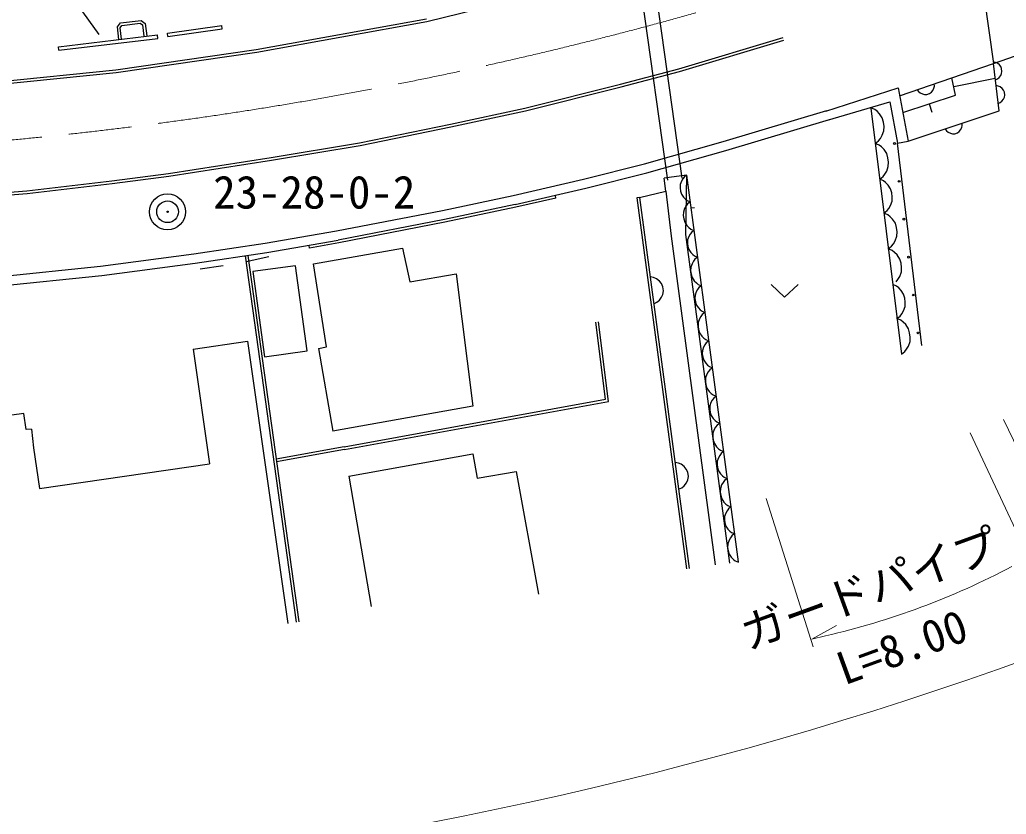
# Model space of a CAD drawing. Units: millimetres, scale not verified. Extents: x 40000 to 680000, y 20000 to 380000.
# Drawn here: x 195600 to 250370, y 242416 to 286560 of the extents above; entities that cross this region are included whole.
import ezdxf
from ezdxf.enums import TextEntityAlignment as Align

# ---------------------------------------------------------------- set-up
doc = ezdxf.new("R2010")
doc.units = ezdxf.units.MM
doc.header["$LTSCALE"] = 1000
doc.linetypes.add('CHAIN', pattern=[18.5, 12, -1.5, 3.5, -1.5])
for name, color, linetype, lineweight in [('M-BGD', 7, 'Continuous', 25), ('M-BMK', 2, 'CHAIN', 13), ('M-BMK-SRVR', 3, 'Continuous', 25), ('M-STR-HTXT', 7, 'Continuous', 13), ('M-STR-STR1', 1, 'Continuous', 25), ('M-STR-STRC', 7, 'Continuous', 25)]:
    doc.layers.add(name, color=color, linetype=linetype, lineweight=lineweight)
doc.styles.add('ＭＳ ゴシック', font='')
doc.styles.get('ＭＳ ゴシック').set_extended_font_data('MS Gothic')

msp = doc.modelspace()

# ---------------------------------------------------------------- linework, layer by layer
at = {"layer": 'M-BGD'}
for p, q in [((232377, 277753), (229153, 300789)), ((231585, 277642), (228367, 300635)), ((230810, 289542), (218209, 286451)), ((201196, 286381), (202337, 286524)), ((202337, 286524), (202561, 286351)), ((218177, 286597), (208730, 284881)), ((218209, 286451), (208755, 284733)), ((201023, 286157), (201196, 286381)), ((201110, 285463), (201023, 286157)), ((201179, 286114), (201277, 286240)), ((201259, 285482), (201179, 286114)), ((201277, 286240), (202294, 286368)), ((202294, 286368), (202420, 286270)), ((202420, 286270), (202499, 285638)), ((202561, 286351), (202648, 285656)), ((232187, 283836), (237975, 285567)), ((232227, 283692), (238018, 285424)), ((208730, 284881), (200929, 283760)), ((208755, 284733), (200948, 283611)), ((200929, 283760), (192772, 282930)), ((228952, 282979), (232187, 283836)), ((244450, 282337), (249657, 284122)), ((249769, 284190), (249646, 284215)), ((249974, 281493), (249657, 284122)), ((249876, 284142), (249769, 284190)), ((249987, 284055), (249876, 284142)), ((250059, 283962), (249987, 284055)), ((250113, 283848), (250059, 283962)), ((250132, 283689), (250113, 283848)), ((200948, 283611), (192784, 282781)), ((228989, 282834), (232227, 283692)), ((247549, 282366), (247353, 283332)), ((247451, 282849), (249754, 283315)), ((249765, 283222), (249880, 283276)), ((249880, 283276), (249972, 283348)), ((249972, 283348), (250059, 283459)), ((250059, 283459), (250107, 283565)), ((250107, 283565), (250132, 283689)), ((223640, 281650), (228952, 282979)), ((223675, 281504), (228989, 282834)), ((240353, 281472), (244366, 282776)), ((244366, 282776), (244929, 279807)), ((245428, 282673), (245505, 282572)), ((246214, 282540), (246289, 282629)), ((246289, 282629), (246351, 282756)), ((246351, 282756), (246376, 282871)), ((246376, 282871), (246374, 282997)), ((249928, 282875), (249804, 282900)), ((250034, 282827), (249928, 282875)), ((250146, 282740), (250034, 282827)), ((250217, 282648), (250146, 282740)), ((250271, 282534), (250217, 282648)), ((244626, 281408), (247549, 282366)), ((245505, 282572), (245594, 282497)), ((245594, 282497), (245721, 282435)), ((245721, 282435), (245835, 282411)), ((245835, 282411), (245962, 282412)), ((245962, 282412), (246113, 282464)), ((246113, 282464), (246214, 282540)), ((250130, 282033), (250217, 282144)), ((250217, 282144), (250265, 282251)), ((250265, 282251), (250290, 282375)), ((250290, 282375), (250271, 282534)), ((219507, 280751), (223640, 281650)), ((234648, 279786), (240406, 281520)), ((240436, 280973), (243904, 281991)), ((243064, 281578), (242851, 281672)), ((242854, 281644), (244548, 267977)), ((243198, 281473), (243064, 281578)), ((243904, 281991), (244340, 279695)), ((246087, 281887), (246237, 281429)), ((249924, 281908), (250038, 281962)), ((250038, 281962), (250130, 282033)), ((219538, 280604), (223675, 281504)), ((234793, 279286), (240556, 281023)), ((243336, 281329), (243198, 281473)), ((243485, 281106), (243336, 281329)), ((243554, 280873), (243485, 281106)), ((244929, 279807), (249974, 281493)), ((214472, 279721), (219507, 280751)), ((214499, 279573), (219538, 280604)), ((243584, 280635), (243554, 280873)), ((243574, 280391), (243584, 280635)), ((246977, 280491), (247053, 280390)), ((247762, 280353), (247837, 280441)), ((247837, 280441), (247901, 280568)), ((247901, 280568), (247926, 280682)), ((247926, 280682), (247926, 280808)), ((243280, 279831), (243385, 279965)), ((243385, 279965), (243484, 280138)), ((243484, 280138), (243574, 280391)), ((247053, 280390), (247142, 280314)), ((247142, 280314), (247268, 280251)), ((247268, 280251), (247382, 280226)), ((247382, 280226), (247509, 280226)), ((247509, 280226), (247661, 280277)), ((247661, 280277), (247762, 280353)), ((209551, 278901), (214472, 279721)), ((209575, 278753), (214499, 279573)), ((230281, 278555), (234648, 279786)), ((243097, 279687), (243280, 279831)), ((243310, 279593), (243097, 279687)), ((243444, 279489), (243310, 279593)), ((243582, 279345), (243444, 279489)), ((243731, 279121), (243582, 279345)), ((244340, 279695), (244929, 279807)), ((245688, 268452), (244340, 279695)), ((203855, 278014), (209551, 278901)), ((230414, 278052), (234793, 279286)), ((243800, 278888), (243731, 279121)), ((243830, 278650), (243800, 278888)), ((203876, 277866), (209575, 278753)), ((226898, 277711), (230281, 278555)), ((243730, 278154), (243820, 278407)), ((243820, 278407), (243830, 278650)), ((200706, 277607), (203855, 278014)), ((200724, 277458), (203876, 277866)), ((222994, 276801), (226898, 277711)), ((227020, 277205), (230414, 278052)), ((232621, 277930), (231372, 277749)), ((231478, 277041), (231372, 277749)), ((232407, 277720), (232334, 277589)), ((232484, 277821), (232407, 277720)), ((232621, 277930), (232484, 277821)), ((232621, 277930), (232564, 274629)), ((232621, 277930), (235493, 256444)), ((243343, 277703), (243526, 277846)), ((243545, 277613), (243343, 277703)), ((243526, 277846), (243631, 277980)), ((243631, 277980), (243730, 278154)), ((195998, 277052), (200706, 277607)), ((196012, 276903), (200724, 277458)), ((223107, 276293), (227020, 277205)), ((232268, 277399), (232262, 277216)), ((232262, 277216), (232286, 277038)), ((232334, 277589), (232268, 277399)), ((243672, 277514), (243545, 277613)), ((243804, 277377), (243672, 277514)), ((243945, 277165), (243804, 277377)), ((244011, 276943), (243945, 277165)), ((192471, 276776), (195998, 277052)), ((192482, 276627), (196012, 276903)), ((219075, 275970), (222994, 276801)), ((225369, 276651), (223139, 276147)), ((225369, 276651), (225336, 276797)), ((230014, 276676), (229865, 276657)), ((229865, 276657), (232620, 256051)), ((230014, 276676), (231478, 277041)), ((230014, 276676), (232768, 256071)), ((231478, 277041), (231770, 274531)), ((232286, 277038), (232340, 276863)), ((232340, 276863), (232453, 276697)), ((232453, 276697), (232558, 276590)), ((232558, 276590), (232659, 276513)), ((244039, 276717), (244011, 276943)), ((244030, 276486), (244039, 276717)), ((223107, 276293), (219179, 275460)), ((223139, 276147), (219208, 275313)), ((232513, 276079), (232444, 275876)), ((232592, 276219), (232513, 276079)), ((232674, 276327), (232592, 276219)), ((232659, 276513), (232820, 276443)), ((232820, 276443), (232674, 276327)), ((232838, 276100), (233062, 276132)), ((243751, 275954), (243850, 276081)), ((243850, 276081), (243944, 276246)), ((243944, 276246), (244030, 276486)), ((213188, 274823), (219075, 275970)), ((232444, 275876), (232437, 275682)), ((232437, 275682), (232463, 275492)), ((232463, 275492), (232520, 275305)), ((243576, 275817), (243751, 275954)), ((243790, 275723), (243576, 275817)), ((243923, 275618), (243790, 275723)), ((244062, 275474), (243923, 275618)), ((219179, 275460), (213281, 274311)), ((219208, 275313), (213309, 274164)), ((232520, 275305), (232641, 275128)), ((232641, 275128), (232753, 275014)), ((232753, 275014), (232860, 274931)), ((244211, 275251), (244062, 275474)), ((244280, 275017), (244211, 275251)), ((244310, 274779), (244280, 275017)), ((209233, 274150), (213188, 274823)), ((231770, 274531), (234211, 256268)), ((232564, 274629), (235004, 256377)), ((232744, 274516), (232679, 274326)), ((232818, 274647), (232744, 274516)), ((232895, 274748), (232818, 274647)), ((232860, 274931), (233032, 274857)), ((233032, 274857), (232895, 274748)), ((244210, 274283), (244299, 274536)), ((244299, 274536), (244310, 274779)), ((205266, 273558), (209233, 274150)), ((209315, 273636), (213281, 274311)), ((211690, 273869), (211664, 274016)), ((213309, 274164), (211690, 273869)), ((211901, 272995), (216851, 273873)), ((216851, 273873), (217265, 271995)), ((232679, 274326), (232673, 274144)), ((232673, 274144), (232697, 273965)), ((232697, 273965), (232751, 273791)), ((243822, 273832), (244006, 273976)), ((244006, 273976), (244110, 274110)), ((244110, 274110), (244210, 274283)), ((200091, 272874), (205266, 273558)), ((205338, 273043), (209315, 273636)), ((208120, 273444), (210941, 253088)), ((208171, 273120), (209438, 273410)), ((208269, 273465), (211090, 253108)), ((232751, 273791), (232864, 273624)), ((232864, 273624), (232969, 273517)), ((232969, 273517), (233070, 273440)), ((233070, 273440), (233231, 273371)), ((233231, 273371), (233085, 273254)), ((244036, 273738), (243822, 273832)), ((244169, 273633), (244036, 273738)), ((244308, 273489), (244169, 273633)), ((244457, 273266), (244308, 273489)), ((193315, 272176), (200091, 272874)), ((200152, 272357), (205338, 273043)), ((206894, 272881), (205608, 272694)), ((210903, 272894), (208535, 272570)), ((211550, 268161), (210903, 272894)), ((212631, 268382), (211901, 272995)), ((232854, 272804), (232848, 272609)), ((232924, 273007), (232854, 272804)), ((233002, 273146), (232924, 273007)), ((233085, 273254), (233002, 273146)), ((244526, 273033), (244457, 273266)), ((244556, 272795), (244526, 273033)), ((244545, 272551), (244556, 272795)), ((193359, 271658), (200152, 272357)), ((208535, 272570), (209183, 267837)), ((217265, 271995), (219825, 272438)), ((219825, 272438), (220746, 265087)), ((230789, 272233), (230603, 272268)), ((230950, 272163), (230789, 272233)), ((232848, 272609), (232873, 272419)), ((232873, 272419), (232931, 272233)), ((232931, 272233), (233051, 272055)), ((244356, 272125), (244456, 272298)), ((244456, 272298), (244545, 272551)), ((231119, 272035), (230950, 272163)), ((231228, 271898), (231119, 272035)), ((231311, 271727), (231228, 271898)), ((231343, 271490), (231311, 271727)), ((233051, 272055), (233163, 271941)), ((233163, 271941), (233271, 271859)), ((233306, 271676), (233228, 271574)), ((233271, 271859), (233443, 271785)), ((233443, 271785), (233306, 271676)), ((237314, 271857), (238064, 271137)), ((238064, 271137), (238814, 271857)), ((244271, 271758), (244068, 271847)), ((244252, 271991), (244356, 272125)), ((244398, 271659), (244271, 271758)), ((244530, 271522), (244398, 271659)), ((231109, 270974), (231238, 271143)), ((231238, 271143), (231307, 271303)), ((231307, 271303), (231343, 271490)), ((233090, 271253), (233084, 271071)), ((233155, 271444), (233090, 271253)), ((233228, 271574), (233155, 271444)), ((244671, 271309), (244530, 271522)), ((244737, 271088), (244671, 271309)), ((230802, 270782), (230972, 270865)), ((230972, 270865), (231109, 270974)), ((233084, 271071), (233108, 270892)), ((233108, 270892), (233161, 270718)), ((233161, 270718), (233274, 270552)), ((244670, 270390), (244755, 270631)), ((244765, 270862), (244737, 271088)), ((244755, 270631), (244765, 270862)), ((233274, 270552), (233380, 270445)), ((233413, 270074), (233335, 269934)), ((233380, 270445), (233481, 270367)), ((233495, 270182), (233413, 270074)), ((233481, 270367), (233641, 270298)), ((233641, 270298), (233495, 270182)), ((244302, 269962), (244477, 270098)), ((244477, 270098), (244576, 270225)), ((244576, 270225), (244670, 270390)), ((228112, 265480), (227582, 269750)), ((228278, 265358), (227731, 269769)), ((233265, 269731), (233259, 269536)), ((233259, 269536), (233284, 269346)), ((233335, 269934), (233265, 269731)), ((244515, 269867), (244302, 269962)), ((244649, 269763), (244515, 269867)), ((244788, 269619), (244649, 269763)), ((244937, 269396), (244788, 269619)), ((233284, 269346), (233341, 269160)), ((233341, 269160), (233462, 268983)), ((233462, 268983), (233574, 268868)), ((245006, 269162), (244937, 269396)), ((245035, 268924), (245006, 269162)), ((245025, 268681), (245035, 268924)), ((205231, 268266), (208236, 268697)), ((208236, 268697), (210480, 253025)), ((212179, 268302), (212631, 268382)), ((233566, 268371), (233501, 268181)), ((233639, 268502), (233566, 268371)), ((233574, 268868), (233682, 268786)), ((233717, 268603), (233639, 268502)), ((233682, 268786), (233853, 268712)), ((233853, 268712), (233717, 268603)), ((244836, 268255), (244936, 268428)), ((244936, 268428), (245025, 268681)), ((205231, 268266), (206143, 261891)), ((209183, 267837), (211550, 268161)), ((212179, 268302), (212988, 263701)), ((233501, 268181), (233495, 267998)), ((233495, 267998), (233519, 267820)), ((244548, 267977), (244732, 268121)), ((244732, 268121), (244836, 268255)), ((233519, 267820), (233572, 267645)), ((233572, 267645), (233685, 267479)), ((233685, 267479), (233790, 267372)), ((233790, 267372), (233891, 267295)), ((233891, 267295), (234052, 267225)), ((233746, 266861), (233676, 266658)), ((233824, 267001), (233746, 266861)), ((233906, 267109), (233824, 267001)), ((234052, 267225), (233906, 267109)), ((233676, 266658), (233670, 266464)), ((233670, 266464), (233695, 266274)), ((233695, 266274), (233752, 266087)), ((233752, 266087), (233873, 265910)), ((233873, 265910), (233985, 265796)), ((233985, 265796), (234093, 265713)), ((234093, 265713), (234264, 265639)), ((234264, 265639), (234127, 265530)), ((220746, 265087), (212988, 263701)), ((213610, 262836), (228112, 265480)), ((213637, 262688), (228278, 265358)), ((233911, 265108), (233905, 264926)), ((233977, 265298), (233911, 265108)), ((234050, 265429), (233977, 265298)), ((234127, 265530), (234050, 265429)), ((195831, 264677), (193552, 264362)), ((195954, 263786), (195831, 264677)), ((233905, 264926), (233929, 264747)), ((233929, 264747), (233983, 264573)), ((233983, 264573), (234096, 264406)), ((234096, 264406), (234201, 264299)), ((234201, 264299), (234302, 264222)), ((234317, 264036), (234234, 263928)), ((234302, 264222), (234463, 264153)), ((234463, 264153), (234317, 264036)), ((196248, 263820), (195954, 263786)), ((196248, 263820), (196366, 262775)), ((234087, 263586), (234080, 263391)), ((234156, 263789), (234087, 263586)), ((234234, 263928), (234156, 263789)), ((234080, 263391), (234106, 263201)), ((234106, 263201), (234163, 263015)), ((234163, 263015), (234283, 262837)), ((196366, 262775), (196698, 260507)), ((213610, 262836), (209838, 262138)), ((213638, 262688), (209859, 261989)), ((213875, 261194), (220751, 262437)), ((220751, 262437), (221002, 261088)), ((234283, 262837), (234396, 262723)), ((234461, 262356), (234387, 262226)), ((234396, 262723), (234503, 262641)), ((234538, 262458), (234461, 262356)), ((234503, 262641), (234675, 262567)), ((234675, 262567), (234538, 262458)), ((196698, 260507), (206143, 261891)), ((232167, 261930), (231980, 261966)), ((232327, 261861), (232167, 261930)), ((232496, 261732), (232327, 261861)), ((234322, 262035), (234316, 261853)), ((234316, 261853), (234340, 261674)), ((234387, 262226), (234322, 262035)), ((221002, 261088), (223153, 261459)), ((223153, 261459), (224404, 254652)), ((232605, 261595), (232496, 261732)), ((232688, 261425), (232605, 261595)), ((232720, 261187), (232688, 261425)), ((234340, 261674), (234394, 261500)), ((234394, 261500), (234507, 261334)), ((234507, 261334), (234612, 261226)), ((213875, 261194), (215118, 253967)), ((232486, 260671), (232615, 260840)), ((232615, 260840), (232684, 261001)), ((232684, 261001), (232720, 261187)), ((234567, 260716), (234497, 260513)), ((234645, 260856), (234567, 260716)), ((234612, 261226), (234713, 261149)), ((234728, 260964), (234645, 260856)), ((234713, 261149), (234873, 261080)), ((234873, 261080), (234728, 260964)), ((232179, 260479), (232349, 260562)), ((232349, 260562), (232486, 260671)), ((234497, 260513), (234491, 260318)), ((234491, 260318), (234516, 260128)), ((234516, 260128), (234574, 259942)), ((234574, 259942), (234694, 259765)), ((234694, 259765), (234806, 259650)), ((234806, 259650), (234914, 259568)), ((234798, 259153), (234733, 258963)), ((234871, 259284), (234798, 259153)), ((234949, 259385), (234871, 259284)), ((234914, 259568), (235085, 259494)), ((235085, 259494), (234949, 259385)), ((234733, 258963), (234727, 258780)), ((234727, 258780), (234751, 258602)), ((234751, 258602), (234804, 258427)), ((234804, 258427), (234917, 258261)), ((234917, 258261), (235022, 258154)), ((235022, 258154), (235124, 258077)), ((235124, 258077), (235284, 258007)), ((235284, 258007), (235138, 257891)), ((234908, 257440), (234902, 257246)), ((234978, 257643), (234908, 257440)), ((235056, 257783), (234978, 257643)), ((235138, 257891), (235056, 257783)), ((234902, 257246), (234927, 257056)), ((234927, 257056), (234984, 256869)), ((234984, 256869), (235105, 256692)), ((235105, 256692), (235217, 256578)), ((235217, 256578), (235325, 256495)), ((235325, 256495), (235496, 256421))]:
    msp.add_line(p, q, dxfattribs=at)
for centre in [(244166, 279686), (244427, 277581), (244687, 275476), (244948, 273371), (245209, 271265), (245470, 269160)]:
    msp.add_circle(centre, 50, dxfattribs=at)
at = {"layer": 'M-BMK'}
msp.add_arc((175310, 492273), 213318, 262.63008, 290.93129, dxfattribs=at)
at = {"layer": 'M-BMK-SRVR'}
for radius in [1000, 600, 40]:
    msp.add_circle((203806, 275891), radius, dxfattribs=at)
at = {"layer": 'M-STR-HTXT'}
for p, q in [((250214, 264353), (253902, 256648)), ((251789, 256285), (248369, 263613)), ((237042, 259961), (239643, 251727)), ((239574, 252152), (240938, 252905)), ((240337, 252332), (239574, 252152))]:
    msp.add_line(p, q, dxfattribs=at)
for centre, radius, start, end in [((231003, 293185), 41906, 282.8697, 297.996), ((176905, 458266), 220250, 262.57823, 292.65286)]:
    msp.add_arc(centre, radius, start, end, dxfattribs=at)
at = {"layer": 'M-STR-STR1'}
for p, q in [((247396, 300528), (249657, 284122)), ((249657, 284122), (253775, 285581))]:
    msp.add_line(p, q, dxfattribs=at)
at = {"layer": 'M-STR-STRC'}
for p, q in [((200019, 285740), (174343, 321323)), ((203803, 285822), (206813, 286243)), ((203831, 285624), (206841, 286045)), ((206841, 286045), (206813, 286243)), ((197749, 285060), (203240, 285718)), ((197773, 284862), (203264, 285520)), ((203264, 285520), (203240, 285718)), ((203831, 285624), (203803, 285822)), ((197773, 284862), (197749, 285060))]:
    msp.add_line(p, q, dxfattribs=at)

# ---------------------------------------------------------------- texts
at = {"layer": 'M-BMK-SRVR', "style": 'ＭＳ ゴシック'}
msp.add_text('23-28-0-2', height=1833, dxfattribs=at).set_placement((206339, 275517), align=Align.BOTTOM_LEFT)
at = {"layer": 'M-STR-HTXT', "style": 'ＭＳ ゴシック'}
for s, p in [('ガードパイプ', (236222, 251019)), ('L=8.00', (241562, 249051))]:
    msp.add_text(s, height=1833, rotation=20, dxfattribs=at).set_placement(p, align=Align.BOTTOM_LEFT)

doc.saveas('drawing.dxf')
